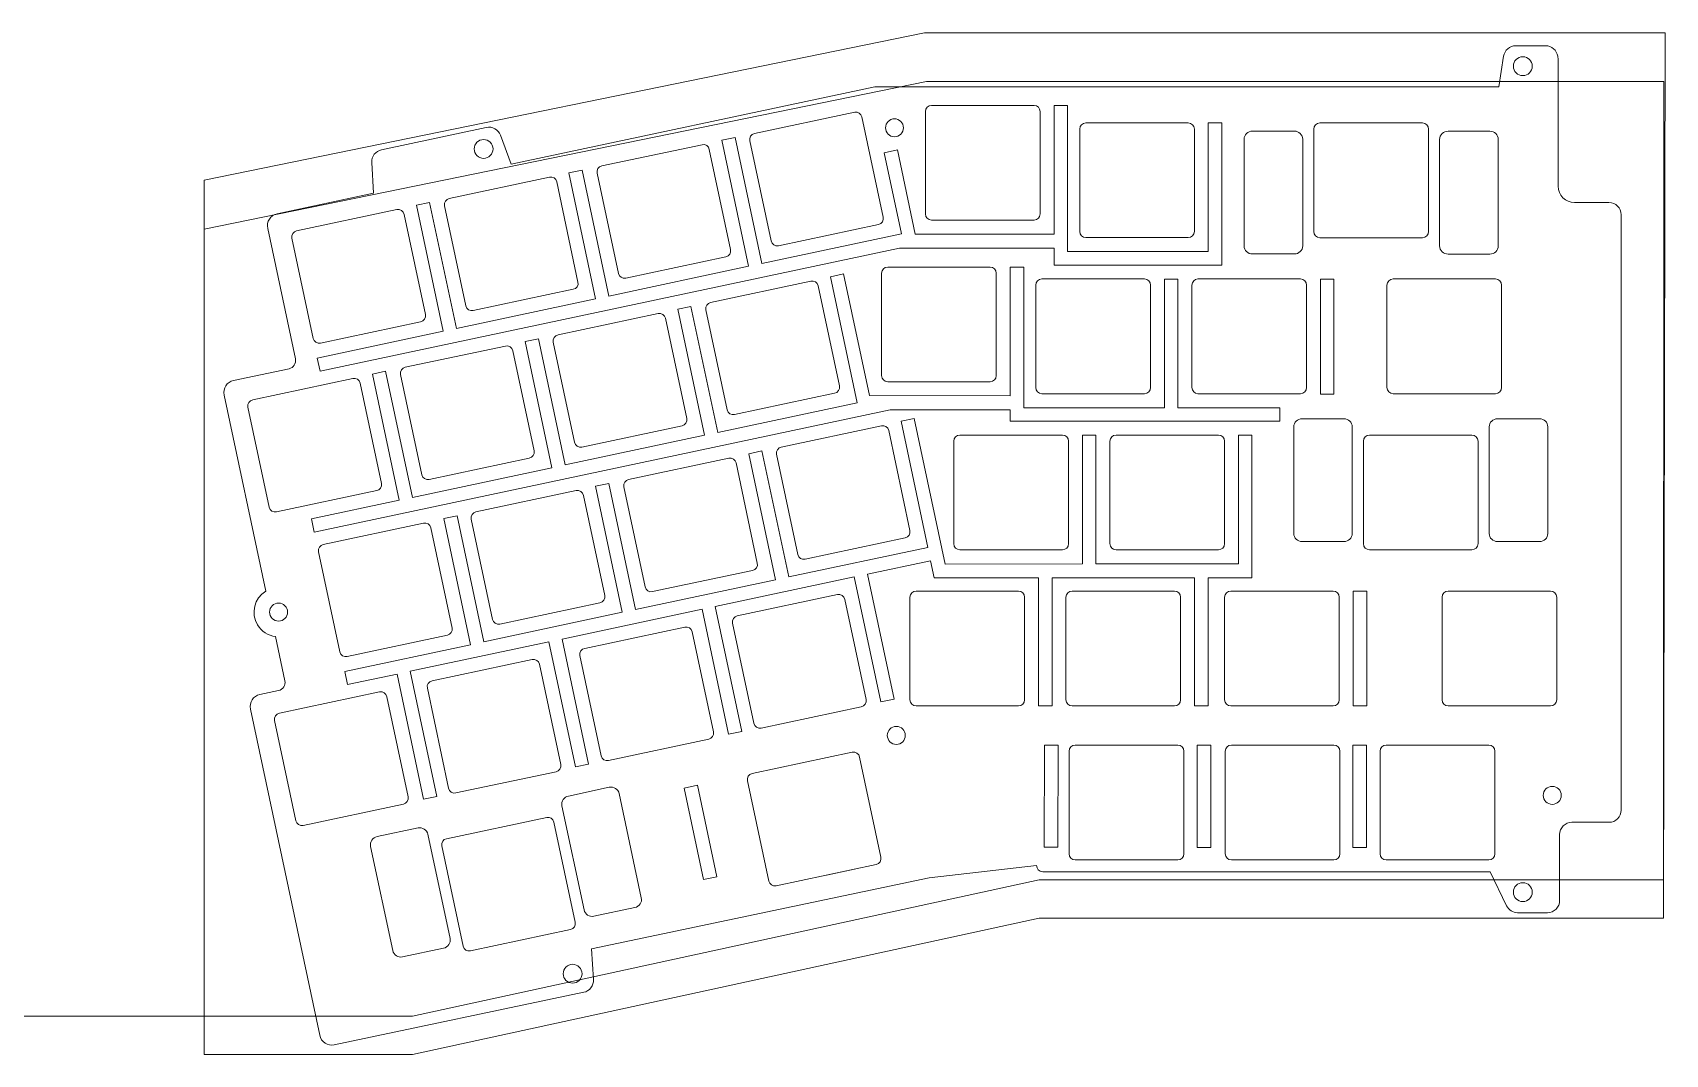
# Model space of a CAD drawing. Header units: millimetres. Extents: x 1310 to 1716, y 684 to 809.
# Drawn here: x 1517.1 to 1716.4, y 684.2 to 808.9 of the extents above; entities that cross this region are included whole.
import ezdxf

# ---------------------------------------------------------------- set-up
doc = ezdxf.new("R2010")
doc.units = ezdxf.units.MM
doc.header["$LTSCALE"] = 5
doc.layers.get('0').update_dxf_attribs({"lineweight": 18})
doc.layers.add('_U+56FE_U+5C42 5', color=7, linetype='Continuous')

# ---------------------------------------------------------------- blocks, each defined once
blk = doc.blocks.new('block 41')
at = {"color": 7, "lineweight": 18}
blk.add_open_spline([(386.84, 146.74), (386.84, 146.74), (386.84, 159.24), (386.84, 159.24), (386.84, 159.65), (386.51, 159.99), (386.09, 159.99), (386.09, 159.99), (373.59, 159.99), (373.59, 159.99), (373.18, 159.99), (372.84, 159.65), (372.84, 159.24), (372.84, 159.24), (372.84, 146.74), (372.84, 146.74), (372.84, 146.32), (373.18, 145.99), (373.59, 145.99), (373.59, 145.99), (386.09, 145.99), (386.09, 145.99), (386.51, 145.99), (386.84, 146.32), (386.84, 146.74)], degree=3, knots=[0, 0, 0, 0, 1, 1, 1, 2, 2, 2, 3, 3, 3, 4, 4, 4, 5, 5, 5, 6, 6, 6, 7, 7, 7, 8, 8, 8, 8], dxfattribs=at)
blk = doc.blocks.new('block 42')
at = {"color": 7, "lineweight": 18}
blk.add_open_spline([(380.12, 184.84), (380.12, 184.84), (380.12, 197.34), (380.12, 197.34), (380.12, 197.75), (379.78, 198.09), (379.37, 198.09), (379.37, 198.09), (366.87, 198.09), (366.87, 198.09), (366.46, 198.09), (366.12, 197.75), (366.12, 197.34), (366.12, 197.34), (366.12, 184.84), (366.12, 184.84), (366.12, 184.42), (366.46, 184.09), (366.87, 184.09), (366.87, 184.09), (379.37, 184.09), (379.37, 184.09), (379.78, 184.09), (380.12, 184.42), (380.12, 184.84)], degree=3, knots=[0, 0, 0, 0, 1, 1, 1, 2, 2, 2, 3, 3, 3, 4, 4, 4, 5, 5, 5, 6, 6, 6, 7, 7, 7, 8, 8, 8, 8], dxfattribs=at)
blk = doc.blocks.new('block 44')
at = {"color": 7, "lineweight": 18}
blk.add_open_spline([(360.3, 146.74), (360.3, 146.74), (360.3, 159.24), (360.3, 159.24), (360.3, 159.65), (359.97, 159.99), (359.55, 159.99), (359.55, 159.99), (347.05, 159.99), (347.05, 159.99), (346.64, 159.99), (346.3, 159.65), (346.3, 159.24), (346.3, 159.24), (346.3, 146.74), (346.3, 146.74), (346.3, 146.32), (346.64, 145.99), (347.05, 145.99), (347.05, 145.99), (359.55, 145.99), (359.55, 145.99), (359.97, 145.99), (360.3, 146.32), (360.3, 146.74)], degree=3, knots=[0, 0, 0, 0, 1, 1, 1, 2, 2, 2, 3, 3, 3, 4, 4, 4, 5, 5, 5, 6, 6, 6, 7, 7, 7, 8, 8, 8, 8], dxfattribs=at)
blk = doc.blocks.new('block 45')
at = {"color": 7, "lineweight": 18}
blk.add_open_spline([(356.3, 184.84), (356.3, 184.84), (356.3, 197.34), (356.3, 197.34), (356.3, 197.75), (355.96, 198.09), (355.55, 198.09), (355.55, 198.09), (343.05, 198.09), (343.05, 198.09), (342.64, 198.09), (342.3, 197.75), (342.3, 197.34), (342.3, 197.34), (342.3, 184.84), (342.3, 184.84), (342.3, 184.42), (342.64, 184.09), (343.05, 184.09), (343.05, 184.09), (355.55, 184.09), (355.55, 184.09), (355.96, 184.09), (356.3, 184.42), (356.3, 184.84)], degree=3, knots=[0, 0, 0, 0, 1, 1, 1, 2, 2, 2, 3, 3, 3, 4, 4, 4, 5, 5, 5, 6, 6, 6, 7, 7, 7, 8, 8, 8, 8], dxfattribs=at)
blk = doc.blocks.new('block 46')
at = {"color": 7, "lineweight": 18}
blk.add_open_spline([(346.29, 165.79), (346.29, 165.79), (346.29, 178.29), (346.29, 178.29), (346.29, 178.7), (345.95, 179.04), (345.54, 179.04), (345.54, 179.04), (333.04, 179.04), (333.04, 179.04), (332.63, 179.04), (332.29, 178.7), (332.29, 178.29), (332.29, 178.29), (332.29, 165.79), (332.29, 165.79), (332.29, 165.37), (332.63, 165.04), (333.04, 165.04), (333.04, 165.04), (345.54, 165.04), (345.54, 165.04), (345.95, 165.04), (346.29, 165.37), (346.29, 165.79)], degree=3, knots=[0, 0, 0, 0, 1, 1, 1, 2, 2, 2, 3, 3, 3, 4, 4, 4, 5, 5, 5, 6, 6, 6, 7, 7, 7, 8, 8, 8, 8], dxfattribs=at)
blk = doc.blocks.new('block 47')
at = {"color": 7, "lineweight": 18}
blk.add_open_spline([(342.61, 203.89), (342.61, 203.89), (342.61, 216.39), (342.61, 216.39), (342.61, 216.8), (342.27, 217.14), (341.86, 217.14), (341.86, 217.14), (329.36, 217.14), (329.36, 217.14), (328.95, 217.14), (328.61, 216.8), (328.61, 216.39), (328.61, 216.39), (328.61, 203.89), (328.61, 203.89), (328.61, 203.47), (328.95, 203.14), (329.36, 203.14), (329.36, 203.14), (341.86, 203.14), (341.86, 203.14), (342.27, 203.14), (342.61, 203.47), (342.61, 203.89)], degree=3, knots=[0, 0, 0, 0, 1, 1, 1, 2, 2, 2, 3, 3, 3, 4, 4, 4, 5, 5, 5, 6, 6, 6, 7, 7, 7, 8, 8, 8, 8], dxfattribs=at)
blk = doc.blocks.new('block 48')
at = {"color": 7, "lineweight": 18}
blk.add_open_spline([(340.93, 146.74), (340.93, 146.74), (340.93, 159.24), (340.93, 159.24), (340.93, 159.65), (340.59, 159.99), (340.18, 159.99), (340.18, 159.99), (327.68, 159.99), (327.68, 159.99), (327.27, 159.99), (326.93, 159.65), (326.93, 159.24), (326.93, 159.24), (326.93, 146.74), (326.93, 146.74), (326.93, 146.32), (327.27, 145.99), (327.68, 145.99), (327.68, 145.99), (340.18, 145.99), (340.18, 145.99), (340.59, 145.99), (340.93, 146.32), (340.93, 146.74)], degree=3, knots=[0, 0, 0, 0, 1, 1, 1, 2, 2, 2, 3, 3, 3, 4, 4, 4, 5, 5, 5, 6, 6, 6, 7, 7, 7, 8, 8, 8, 8], dxfattribs=at)
blk = doc.blocks.new('block 49')
at = {"color": 7, "lineweight": 18}
blk.add_open_spline([(337.25, 184.84), (337.25, 184.84), (337.25, 197.34), (337.25, 197.34), (337.25, 197.75), (336.91, 198.09), (336.5, 198.09), (336.5, 198.09), (324, 198.09), (324, 198.09), (323.59, 198.09), (323.25, 197.75), (323.25, 197.34), (323.25, 197.34), (323.25, 184.84), (323.25, 184.84), (323.25, 184.42), (323.59, 184.09), (324, 184.09), (324, 184.09), (336.5, 184.09), (336.5, 184.09), (336.91, 184.09), (337.25, 184.42), (337.25, 184.84)], degree=3, knots=[0, 0, 0, 0, 1, 1, 1, 2, 2, 2, 3, 3, 3, 4, 4, 4, 5, 5, 5, 6, 6, 6, 7, 7, 7, 8, 8, 8, 8], dxfattribs=at)
blk = doc.blocks.new('block 50')
at = {"color": 7, "lineweight": 18}
blk.add_open_spline([(327.24, 165.79), (327.24, 165.79), (327.24, 178.29), (327.24, 178.29), (327.24, 178.7), (326.9, 179.04), (326.49, 179.04), (326.49, 179.04), (313.99, 179.04), (313.99, 179.04), (313.58, 179.04), (313.24, 178.7), (313.24, 178.29), (313.24, 178.29), (313.24, 165.79), (313.24, 165.79), (313.24, 165.37), (313.58, 165.04), (313.99, 165.04), (313.99, 165.04), (326.49, 165.04), (326.49, 165.04), (326.9, 165.04), (327.24, 165.37), (327.24, 165.79)], degree=3, knots=[0, 0, 0, 0, 1, 1, 1, 2, 2, 2, 3, 3, 3, 4, 4, 4, 5, 5, 5, 6, 6, 6, 7, 7, 7, 8, 8, 8, 8], dxfattribs=at)
blk = doc.blocks.new('block 51')
at = {"color": 7, "lineweight": 18}
blk.add_open_spline([(321.88, 146.74), (321.88, 146.74), (321.88, 159.24), (321.88, 159.24), (321.88, 159.65), (321.54, 159.99), (321.13, 159.99), (321.13, 159.99), (308.63, 159.99), (308.63, 159.99), (308.22, 159.99), (307.88, 159.65), (307.88, 159.24), (307.88, 159.24), (307.88, 146.74), (307.88, 146.74), (307.88, 146.32), (308.22, 145.99), (308.63, 145.99), (308.63, 145.99), (321.13, 145.99), (321.13, 145.99), (321.54, 145.99), (321.88, 146.32), (321.88, 146.74)], degree=3, knots=[0, 0, 0, 0, 1, 1, 1, 2, 2, 2, 3, 3, 3, 4, 4, 4, 5, 5, 5, 6, 6, 6, 7, 7, 7, 8, 8, 8, 8], dxfattribs=at)
blk = doc.blocks.new('block 52')
at = {"color": 7, "lineweight": 18}
blk.add_open_spline([(288.91, 215.84), (288.51, 215.76), (288.25, 215.36), (288.33, 214.95), (288.33, 214.95), (290.93, 202.73), (290.93, 202.73), (291.02, 202.32), (291.42, 202.06), (291.82, 202.15), (291.82, 202.15), (304.05, 204.75), (304.05, 204.75), (304.45, 204.83), (304.71, 205.23), (304.63, 205.64), (304.63, 205.64), (302.03, 217.86), (302.03, 217.86), (301.94, 218.27), (301.54, 218.53), (301.14, 218.44), (301.14, 218.44), (288.91, 215.84), (288.91, 215.84)], degree=3, knots=[0, 0, 0, 0, 1, 1, 1, 2, 2, 2, 3, 3, 3, 4, 4, 4, 5, 5, 5, 6, 6, 6, 7, 7, 7, 8, 8, 8, 8], dxfattribs=at)
blk = doc.blocks.new('block 53')
at = {"color": 7, "lineweight": 18}
blk.add_open_spline([(292.17, 177.58), (291.77, 177.5), (291.51, 177.1), (291.59, 176.69), (291.59, 176.69), (294.19, 164.47), (294.19, 164.47), (294.28, 164.06), (294.68, 163.8), (295.08, 163.89), (295.08, 163.89), (307.31, 166.49), (307.31, 166.49), (307.71, 166.57), (307.97, 166.97), (307.89, 167.38), (307.89, 167.38), (305.29, 179.6), (305.29, 179.6), (305.2, 180.01), (304.8, 180.27), (304.4, 180.18), (304.4, 180.18), (292.17, 177.58), (292.17, 177.58)], degree=3, knots=[0, 0, 0, 0, 1, 1, 1, 2, 2, 2, 3, 3, 3, 4, 4, 4, 5, 5, 5, 6, 6, 6, 7, 7, 7, 8, 8, 8, 8], dxfattribs=at)
blk = doc.blocks.new('block 54')
at = {"color": 7, "lineweight": 18}
blk.add_open_spline([(283.55, 195.23), (283.15, 195.15), (282.89, 194.75), (282.97, 194.34), (282.97, 194.34), (285.57, 182.12), (285.57, 182.12), (285.66, 181.71), (286.06, 181.45), (286.46, 181.54), (286.46, 181.54), (298.69, 184.14), (298.69, 184.14), (299.09, 184.22), (299.35, 184.62), (299.27, 185.03), (299.27, 185.03), (296.67, 197.25), (296.67, 197.25), (296.58, 197.66), (296.18, 197.92), (295.78, 197.83), (295.78, 197.83), (283.55, 195.23), (283.55, 195.23)], degree=3, knots=[0, 0, 0, 0, 1, 1, 1, 2, 2, 2, 3, 3, 3, 4, 4, 4, 5, 5, 5, 6, 6, 6, 7, 7, 7, 8, 8, 8, 8], dxfattribs=at)
blk = doc.blocks.new('block 55')
at = {"color": 7, "lineweight": 18}
blk.add_open_spline([(288.83, 143.86), (288.92, 143.45), (289.32, 143.19), (289.72, 143.28), (289.72, 143.28), (301.95, 145.88), (301.95, 145.88), (302.35, 145.96), (302.61, 146.36), (302.53, 146.77), (302.53, 146.77), (299.93, 158.99), (299.93, 158.99), (299.84, 159.4), (299.44, 159.66), (299.04, 159.57), (299.04, 159.57), (286.81, 156.97), (286.81, 156.97), (286.41, 156.89), (286.15, 156.49), (286.23, 156.08), (286.23, 156.08), (288.83, 143.86), (288.83, 143.86)], degree=3, knots=[0, 0, 0, 0, 1, 1, 1, 2, 2, 2, 3, 3, 3, 4, 4, 4, 5, 5, 5, 6, 6, 6, 7, 7, 7, 8, 8, 8, 8], dxfattribs=at)
blk = doc.blocks.new('block 56')
at = {"color": 7, "lineweight": 18}
blk.add_open_spline([(303.76, 126.63), (304.17, 126.72), (304.43, 127.12), (304.34, 127.52), (304.34, 127.52), (301.74, 139.75), (301.74, 139.75), (301.66, 140.16), (301.26, 140.41), (300.85, 140.33), (300.85, 140.33), (288.63, 137.73), (288.63, 137.73), (288.22, 137.64), (287.96, 137.24), (288.05, 136.84), (288.05, 136.84), (290.65, 124.61), (290.65, 124.61), (290.73, 124.21), (291.13, 123.95), (291.54, 124.03), (291.54, 124.03), (303.76, 126.63), (303.76, 126.63)], degree=3, knots=[0, 0, 0, 0, 1, 1, 1, 2, 2, 2, 3, 3, 3, 4, 4, 4, 5, 5, 5, 6, 6, 6, 7, 7, 7, 8, 8, 8, 8], dxfattribs=at)
blk = doc.blocks.new('block 57')
at = {"color": 7, "lineweight": 18}
blk.add_open_spline([(270.28, 211.88), (269.87, 211.8), (269.61, 211.4), (269.7, 210.99), (269.7, 210.99), (272.3, 198.77), (272.3, 198.77), (272.39, 198.36), (272.78, 198.1), (273.19, 198.19), (273.19, 198.19), (285.42, 200.79), (285.42, 200.79), (285.82, 200.87), (286.08, 201.27), (285.99, 201.68), (285.99, 201.68), (283.39, 213.9), (283.39, 213.9), (283.31, 214.31), (282.91, 214.57), (282.51, 214.48), (282.51, 214.48), (270.28, 211.88), (270.28, 211.88)], degree=3, knots=[0, 0, 0, 0, 1, 1, 1, 2, 2, 2, 3, 3, 3, 4, 4, 4, 5, 5, 5, 6, 6, 6, 7, 7, 7, 8, 8, 8, 8], dxfattribs=at)
blk = doc.blocks.new('block 58')
at = {"color": 7, "lineweight": 18}
blk.add_open_spline([(273.54, 173.62), (273.13, 173.54), (272.87, 173.14), (272.96, 172.73), (272.96, 172.73), (275.56, 160.51), (275.56, 160.51), (275.65, 160.1), (276.04, 159.84), (276.45, 159.93), (276.45, 159.93), (288.68, 162.53), (288.68, 162.53), (289.08, 162.61), (289.34, 163.01), (289.25, 163.42), (289.25, 163.42), (286.65, 175.64), (286.65, 175.64), (286.57, 176.05), (286.17, 176.31), (285.77, 176.22), (285.77, 176.22), (273.54, 173.62), (273.54, 173.62)], degree=3, knots=[0, 0, 0, 0, 1, 1, 1, 2, 2, 2, 3, 3, 3, 4, 4, 4, 5, 5, 5, 6, 6, 6, 7, 7, 7, 8, 8, 8, 8], dxfattribs=at)
blk = doc.blocks.new('block 59')
at = {"color": 7, "lineweight": 18}
blk.add_open_spline([(264.92, 191.27), (264.51, 191.19), (264.25, 190.79), (264.34, 190.38), (264.34, 190.38), (266.94, 178.16), (266.94, 178.16), (267.03, 177.75), (267.42, 177.49), (267.83, 177.58), (267.83, 177.58), (280.06, 180.18), (280.06, 180.18), (280.46, 180.26), (280.72, 180.66), (280.63, 181.07), (280.63, 181.07), (278.03, 193.29), (278.03, 193.29), (277.95, 193.7), (277.55, 193.96), (277.15, 193.87), (277.15, 193.87), (264.92, 191.27), (264.92, 191.27)], degree=3, knots=[0, 0, 0, 0, 1, 1, 1, 2, 2, 2, 3, 3, 3, 4, 4, 4, 5, 5, 5, 6, 6, 6, 7, 7, 7, 8, 8, 8, 8], dxfattribs=at)
blk = doc.blocks.new('block 60')
at = {"color": 7, "lineweight": 18}
blk.add_open_spline([(281.29, 155.03), (281.21, 155.44), (280.81, 155.7), (280.41, 155.61), (280.41, 155.61), (268.18, 153.01), (268.18, 153.01), (267.77, 152.93), (267.51, 152.53), (267.6, 152.12), (267.6, 152.12), (270.2, 139.9), (270.2, 139.9), (270.29, 139.49), (270.68, 139.23), (271.09, 139.32), (271.09, 139.32), (283.32, 141.92), (283.32, 141.92), (283.72, 142), (283.98, 142.4), (283.89, 142.81), (283.89, 142.81), (281.29, 155.03), (281.29, 155.03)], degree=3, knots=[0, 0, 0, 0, 1, 1, 1, 2, 2, 2, 3, 3, 3, 4, 4, 4, 5, 5, 5, 6, 6, 6, 7, 7, 7, 8, 8, 8, 8], dxfattribs=at)
blk = doc.blocks.new('block 61')
at = {"color": 7, "lineweight": 18}
blk.add_open_spline([(266.78, 196.83), (267.19, 196.91), (267.45, 197.31), (267.36, 197.72), (267.36, 197.72), (264.76, 209.94), (264.76, 209.94), (264.67, 210.35), (264.28, 210.61), (263.87, 210.52), (263.87, 210.52), (251.64, 207.92), (251.64, 207.92), (251.24, 207.84), (250.98, 207.44), (251.07, 207.03), (251.07, 207.03), (253.67, 194.8), (253.67, 194.8), (253.75, 194.4), (254.15, 194.14), (254.56, 194.23), (254.56, 194.23), (266.78, 196.83), (266.78, 196.83)], degree=3, knots=[0, 0, 0, 0, 1, 1, 1, 2, 2, 2, 3, 3, 3, 4, 4, 4, 5, 5, 5, 6, 6, 6, 7, 7, 7, 8, 8, 8, 8], dxfattribs=at)
blk = doc.blocks.new('block 62')
at = {"color": 7, "lineweight": 18}
blk.add_open_spline([(270.04, 158.57), (270.45, 158.65), (270.71, 159.05), (270.62, 159.46), (270.62, 159.46), (268.02, 171.68), (268.02, 171.68), (267.93, 172.09), (267.54, 172.35), (267.13, 172.26), (267.13, 172.26), (254.9, 169.66), (254.9, 169.66), (254.5, 169.58), (254.24, 169.18), (254.33, 168.77), (254.33, 168.77), (256.93, 156.54), (256.93, 156.54), (257.01, 156.14), (257.41, 155.88), (257.82, 155.97), (257.82, 155.97), (270.04, 158.57), (270.04, 158.57)], degree=3, knots=[0, 0, 0, 0, 1, 1, 1, 2, 2, 2, 3, 3, 3, 4, 4, 4, 5, 5, 5, 6, 6, 6, 7, 7, 7, 8, 8, 8, 8], dxfattribs=at)
blk = doc.blocks.new('block 63')
at = {"color": 7, "lineweight": 18}
blk.add_open_spline([(246.28, 187.31), (245.88, 187.23), (245.62, 186.83), (245.71, 186.42), (245.71, 186.42), (248.31, 174.19), (248.31, 174.19), (248.39, 173.79), (248.79, 173.53), (249.2, 173.62), (249.2, 173.62), (261.42, 176.22), (261.42, 176.22), (261.83, 176.3), (262.09, 176.7), (262, 177.11), (262, 177.11), (259.4, 189.33), (259.4, 189.33), (259.31, 189.74), (258.92, 190), (258.51, 189.91), (258.51, 189.91), (246.28, 187.31), (246.28, 187.31)], degree=3, knots=[0, 0, 0, 0, 1, 1, 1, 2, 2, 2, 3, 3, 3, 4, 4, 4, 5, 5, 5, 6, 6, 6, 7, 7, 7, 8, 8, 8, 8], dxfattribs=at)
blk = doc.blocks.new('block 64')
at = {"color": 7, "lineweight": 18}
blk.add_open_spline([(264.68, 137.96), (265.09, 138.04), (265.35, 138.44), (265.26, 138.85), (265.26, 138.85), (262.66, 151.07), (262.66, 151.07), (262.57, 151.48), (262.18, 151.74), (261.77, 151.65), (261.77, 151.65), (249.54, 149.05), (249.54, 149.05), (249.14, 148.97), (248.88, 148.57), (248.97, 148.16), (248.97, 148.16), (251.57, 135.93), (251.57, 135.93), (251.65, 135.53), (252.05, 135.27), (252.46, 135.36), (252.46, 135.36), (264.68, 137.96), (264.68, 137.96)], degree=3, knots=[0, 0, 0, 0, 1, 1, 1, 2, 2, 2, 3, 3, 3, 4, 4, 4, 5, 5, 5, 6, 6, 6, 7, 7, 7, 8, 8, 8, 8], dxfattribs=at)
blk = doc.blocks.new('block 65')
at = {"color": 7, "lineweight": 18}
blk.add_open_spline([(248.15, 192.87), (248.55, 192.95), (248.81, 193.35), (248.73, 193.75), (248.73, 193.75), (246.13, 205.98), (246.13, 205.98), (246.04, 206.39), (245.64, 206.65), (245.24, 206.56), (245.24, 206.56), (233.01, 203.96), (233.01, 203.96), (232.61, 203.87), (232.35, 203.48), (232.43, 203.07), (232.43, 203.07), (235.03, 190.84), (235.03, 190.84), (235.12, 190.44), (235.52, 190.18), (235.92, 190.27), (235.92, 190.27), (248.15, 192.87), (248.15, 192.87)], degree=3, knots=[0, 0, 0, 0, 1, 1, 1, 2, 2, 2, 3, 3, 3, 4, 4, 4, 5, 5, 5, 6, 6, 6, 7, 7, 7, 8, 8, 8, 8], dxfattribs=at)
blk = doc.blocks.new('block 66')
at = {"color": 7, "lineweight": 18}
blk.add_open_spline([(236.27, 165.7), (235.87, 165.61), (235.61, 165.22), (235.69, 164.81), (235.69, 164.81), (238.29, 152.58), (238.29, 152.58), (238.38, 152.18), (238.78, 151.92), (239.18, 152.01), (239.18, 152.01), (251.41, 154.61), (251.41, 154.61), (251.81, 154.69), (252.07, 155.09), (251.99, 155.49), (251.99, 155.49), (249.39, 167.72), (249.39, 167.72), (249.3, 168.13), (248.9, 168.39), (248.5, 168.3), (248.5, 168.3), (236.27, 165.7), (236.27, 165.7)], degree=3, knots=[0, 0, 0, 0, 1, 1, 1, 2, 2, 2, 3, 3, 3, 4, 4, 4, 5, 5, 5, 6, 6, 6, 7, 7, 7, 8, 8, 8, 8], dxfattribs=at)
blk = doc.blocks.new('block 67')
at = {"color": 7, "lineweight": 18}
blk.add_open_spline([(242.79, 172.26), (243.19, 172.34), (243.45, 172.74), (243.37, 173.14), (243.37, 173.14), (240.77, 185.37), (240.77, 185.37), (240.68, 185.78), (240.28, 186.04), (239.88, 185.95), (239.88, 185.95), (227.65, 183.35), (227.65, 183.35), (227.25, 183.26), (226.99, 182.87), (227.07, 182.46), (227.07, 182.46), (229.67, 170.23), (229.67, 170.23), (229.76, 169.83), (230.16, 169.57), (230.56, 169.66), (230.56, 169.66), (242.79, 172.26), (242.79, 172.26)], degree=3, knots=[0, 0, 0, 0, 1, 1, 1, 2, 2, 2, 3, 3, 3, 4, 4, 4, 5, 5, 5, 6, 6, 6, 7, 7, 7, 8, 8, 8, 8], dxfattribs=at)
blk = doc.blocks.new('block 68')
at = {"color": 7, "lineweight": 18}
blk.add_open_spline([(246.05, 134), (246.45, 134.08), (246.71, 134.48), (246.63, 134.88), (246.63, 134.88), (244.03, 147.11), (244.03, 147.11), (243.94, 147.52), (243.54, 147.78), (243.14, 147.69), (243.14, 147.69), (230.91, 145.09), (230.91, 145.09), (230.51, 145), (230.25, 144.61), (230.33, 144.2), (230.33, 144.2), (232.93, 131.97), (232.93, 131.97), (233.02, 131.57), (233.42, 131.31), (233.82, 131.4), (233.82, 131.4), (246.05, 134), (246.05, 134)], degree=3, knots=[0, 0, 0, 0, 1, 1, 1, 2, 2, 2, 3, 3, 3, 4, 4, 4, 5, 5, 5, 6, 6, 6, 7, 7, 7, 8, 8, 8, 8], dxfattribs=at)
blk = doc.blocks.new('block 71')
at = {"color": 7, "lineweight": 18}
blk.add_open_spline([(305.12, 142.38), (305.12, 142.98), (305.61, 143.48), (306.22, 143.48), (306.83, 143.48), (307.32, 142.98), (307.32, 142.38), (307.32, 141.77), (306.83, 141.28), (306.22, 141.28), (305.61, 141.28), (305.12, 141.77), (305.12, 142.38)], degree=3, knots=[0, 0, 0, 0, 1, 1, 1, 2, 2, 2, 3, 3, 3, 4, 4, 4, 4], dxfattribs=at)
blk = doc.blocks.new('block 74')
at = {"color": 7, "lineweight": 18}
blk.add_open_spline([(385.2, 135.07), (385.2, 135.68), (385.69, 136.17), (386.3, 136.17), (386.9, 136.17), (387.4, 135.68), (387.4, 135.07), (387.4, 134.46), (386.9, 133.97), (386.3, 133.97), (385.69, 133.97), (385.2, 134.46), (385.2, 135.07)], degree=3, knots=[0, 0, 0, 0, 1, 1, 1, 2, 2, 2, 3, 3, 3, 4, 4, 4, 4], dxfattribs=at)
blk = doc.blocks.new('block 84')
at = {"color": 7, "lineweight": 18}
blk.add_open_spline([(341.32, 127.95), (341.32, 127.95), (341.32, 140.45), (341.32, 140.45), (341.32, 140.86), (340.99, 141.2), (340.57, 141.2), (340.57, 141.2), (328.07, 141.2), (328.07, 141.2), (327.66, 141.2), (327.32, 140.86), (327.32, 140.45), (327.32, 140.45), (327.32, 127.95), (327.32, 127.95), (327.32, 127.53), (327.66, 127.2), (328.07, 127.2), (328.07, 127.2), (340.57, 127.2), (340.57, 127.2), (340.99, 127.2), (341.32, 127.53), (341.32, 127.95)], degree=3, knots=[0, 0, 0, 0, 1, 1, 1, 2, 2, 2, 3, 3, 3, 4, 4, 4, 5, 5, 5, 6, 6, 6, 7, 7, 7, 8, 8, 8, 8], dxfattribs=at)
blk = doc.blocks.new('block 85')
at = {"color": 7, "lineweight": 18}
blk.add_open_spline([(360.37, 127.95), (360.37, 127.95), (360.37, 140.45), (360.37, 140.45), (360.37, 140.86), (360.04, 141.2), (359.62, 141.2), (359.62, 141.2), (347.12, 141.2), (347.12, 141.2), (346.71, 141.2), (346.37, 140.86), (346.37, 140.45), (346.37, 140.45), (346.37, 127.95), (346.37, 127.95), (346.37, 127.53), (346.71, 127.2), (347.12, 127.2), (347.12, 127.2), (359.62, 127.2), (359.62, 127.2), (360.04, 127.2), (360.37, 127.53), (360.37, 127.95)], degree=3, knots=[0, 0, 0, 0, 1, 1, 1, 2, 2, 2, 3, 3, 3, 4, 4, 4, 5, 5, 5, 6, 6, 6, 7, 7, 7, 8, 8, 8, 8], dxfattribs=at)
blk = doc.blocks.new('block 86')
at = {"color": 7, "lineweight": 18}
blk.add_open_spline([(379.29, 127.95), (379.29, 127.95), (379.29, 140.45), (379.29, 140.45), (379.29, 140.86), (378.96, 141.2), (378.54, 141.2), (378.54, 141.2), (366.04, 141.2), (366.04, 141.2), (365.63, 141.2), (365.29, 140.86), (365.29, 140.45), (365.29, 140.45), (365.29, 127.95), (365.29, 127.95), (365.29, 127.53), (365.63, 127.2), (366.04, 127.2), (366.04, 127.2), (378.54, 127.2), (378.54, 127.2), (378.96, 127.2), (379.29, 127.53), (379.29, 127.95)], degree=3, knots=[0, 0, 0, 0, 1, 1, 1, 2, 2, 2, 3, 3, 3, 4, 4, 4, 5, 5, 5, 6, 6, 6, 7, 7, 7, 8, 8, 8, 8], dxfattribs=at)
blk = doc.blocks.new('block 87')
at = {"color": 7, "lineweight": 18}
blk.add_open_spline([(323.78, 206.03), (323.78, 206.03), (323.78, 218.53), (323.78, 218.53), (323.78, 218.94), (323.44, 219.28), (323.03, 219.28), (323.03, 219.28), (310.53, 219.28), (310.53, 219.28), (310.12, 219.28), (309.78, 218.94), (309.78, 218.53), (309.78, 218.53), (309.78, 206.03), (309.78, 206.03), (309.78, 205.61), (310.12, 205.28), (310.53, 205.28), (310.53, 205.28), (323.03, 205.28), (323.03, 205.28), (323.44, 205.28), (323.78, 205.61), (323.78, 206.03)], degree=3, knots=[0, 0, 0, 0, 1, 1, 1, 2, 2, 2, 3, 3, 3, 4, 4, 4, 5, 5, 5, 6, 6, 6, 7, 7, 7, 8, 8, 8, 8], dxfattribs=at)
blk = doc.blocks.new('block 88')
at = {"color": 7, "lineweight": 18}
blk.add_open_spline([(318.42, 186.3), (318.42, 186.3), (318.42, 198.8), (318.42, 198.8), (318.42, 199.21), (318.08, 199.55), (317.67, 199.55), (317.67, 199.55), (305.17, 199.55), (305.17, 199.55), (304.76, 199.55), (304.42, 199.21), (304.42, 198.8), (304.42, 198.8), (304.42, 186.3), (304.42, 186.3), (304.42, 185.88), (304.76, 185.55), (305.17, 185.55), (305.17, 185.55), (317.67, 185.55), (317.67, 185.55), (318.08, 185.55), (318.42, 185.88), (318.42, 186.3)], degree=3, knots=[0, 0, 0, 0, 1, 1, 1, 2, 2, 2, 3, 3, 3, 4, 4, 4, 5, 5, 5, 6, 6, 6, 7, 7, 7, 8, 8, 8, 8], dxfattribs=at)
blk = doc.blocks.new('block 75')
at = {"color": 7, "lineweight": 18}
blk.add_open_spline([(304.9, 216.54), (304.9, 217.14), (305.39, 217.64), (306, 217.64), (306.6, 217.64), (307.1, 217.14), (307.1, 216.54), (307.1, 215.93), (306.6, 215.44), (306, 215.44), (305.39, 215.44), (304.9, 215.93), (304.9, 216.54)], degree=3, knots=[0, 0, 0, 0, 1, 1, 1, 2, 2, 2, 3, 3, 3, 4, 4, 4, 4], dxfattribs=at)
blk = doc.blocks.new('block 15')
at = {"color": 7, "lineweight": 18}
blk.add_open_spline([(381.55, 123.26), (381.55, 123.89), (382.07, 124.41), (382.7, 124.41), (383.34, 124.41), (383.85, 123.89), (383.85, 123.26), (383.85, 122.62), (383.34, 122.11), (382.7, 122.11), (382.07, 122.11), (381.55, 122.62), (381.55, 123.26)], degree=3, knots=[0, 0, 0, 0, 1, 1, 1, 2, 2, 2, 3, 3, 3, 4, 4, 4, 4], dxfattribs=at)
blk = doc.blocks.new('block 17')
at = {"color": 7, "lineweight": 18}
blk.add_open_spline([(254.69, 213.96), (254.69, 214.59), (255.2, 215.11), (255.84, 215.11), (256.47, 215.11), (256.99, 214.59), (256.99, 213.96), (256.99, 213.32), (256.47, 212.81), (255.84, 212.81), (255.2, 212.81), (254.69, 213.32), (254.69, 213.96)], degree=3, knots=[0, 0, 0, 0, 1, 1, 1, 2, 2, 2, 3, 3, 3, 4, 4, 4, 4], dxfattribs=at)
blk = doc.blocks.new('block 70')
at = {"color": 7, "lineweight": 18}
blk.add_open_spline([(229.71, 157.43), (229.71, 158.04), (230.2, 158.53), (230.81, 158.53), (231.41, 158.53), (231.91, 158.04), (231.91, 157.43), (231.91, 156.82), (231.41, 156.33), (230.81, 156.33), (230.2, 156.33), (229.71, 156.82), (229.71, 157.43)], degree=3, knots=[0, 0, 0, 0, 1, 1, 1, 2, 2, 2, 3, 3, 3, 4, 4, 4, 4], dxfattribs=at)
blk = doc.blocks.new('block 16')
at = {"color": 7, "lineweight": 18}
blk.add_open_spline([(381.55, 224.06), (381.55, 224.69), (382.07, 225.21), (382.7, 225.21), (383.34, 225.21), (383.85, 224.69), (383.85, 224.06), (383.85, 223.42), (383.34, 222.91), (382.7, 222.91), (382.07, 222.91), (381.55, 223.42), (381.55, 224.06)], degree=3, knots=[0, 0, 0, 0, 1, 1, 1, 2, 2, 2, 3, 3, 3, 4, 4, 4, 4], dxfattribs=at)
blk = doc.blocks.new('block 14')
at = {"color": 7, "lineweight": 18}
blk.add_open_spline([(265.55, 113.3), (265.55, 113.94), (266.07, 114.45), (266.7, 114.45), (267.34, 114.45), (267.85, 113.94), (267.85, 113.3), (267.85, 112.67), (267.34, 112.15), (266.7, 112.15), (266.07, 112.15), (265.55, 112.67), (265.55, 113.3)], degree=3, knots=[0, 0, 0, 0, 1, 1, 1, 2, 2, 2, 3, 3, 3, 4, 4, 4, 4], dxfattribs=at)
blk = doc.blocks.new('block 2')
at = {"layer": '_U+56FE_U+5C42 5', "color": 7, "lineweight": 18}
blk.add_open_spline([(355.83, 202.14), (355.83, 202.14), (355.83, 215.14), (355.83, 215.14), (355.83, 215.69), (355.37, 216.14), (354.81, 216.14), (354.81, 216.14), (349.7, 216.14), (349.7, 216.14), (349.14, 216.14), (348.68, 215.69), (348.68, 215.14), (348.68, 215.14), (348.68, 202.14), (348.68, 202.14), (348.68, 201.58), (349.14, 201.14), (349.7, 201.14), (349.7, 201.14), (354.81, 201.14), (354.81, 201.14), (355.37, 201.14), (355.83, 201.58), (355.83, 202.14)], degree=3, knots=[0, 0, 0, 0, 1, 1, 1, 2, 2, 2, 3, 3, 3, 4, 4, 4, 5, 5, 5, 6, 6, 6, 7, 7, 7, 8, 8, 8, 8], dxfattribs=at)
blk = doc.blocks.new('block 3')
at = {"layer": '_U+56FE_U+5C42 5', "color": 7, "lineweight": 18}
blk.add_open_spline([(379.7, 202.13), (379.7, 202.13), (379.7, 215.13), (379.7, 215.13), (379.7, 215.68), (379.25, 216.13), (378.68, 216.13), (378.68, 216.13), (373.58, 216.13), (373.58, 216.13), (373.01, 216.13), (372.55, 215.68), (372.55, 215.13), (372.55, 215.13), (372.55, 202.13), (372.55, 202.13), (372.55, 201.58), (373.01, 201.13), (373.58, 201.13), (373.58, 201.13), (378.68, 201.13), (378.68, 201.13), (379.25, 201.13), (379.7, 201.58), (379.7, 202.13)], degree=3, knots=[0, 0, 0, 0, 1, 1, 1, 2, 2, 2, 3, 3, 3, 4, 4, 4, 5, 5, 5, 6, 6, 6, 7, 7, 7, 8, 8, 8, 8], dxfattribs=at)
blk = doc.blocks.new('block 4')
at = {"layer": '_U+56FE_U+5C42 5', "color": 7, "lineweight": 18}
blk.add_open_spline([(385.75, 167.04), (385.75, 167.04), (385.75, 180.04), (385.75, 180.04), (385.75, 180.59), (385.3, 181.04), (384.73, 181.04), (384.73, 181.04), (379.63, 181.04), (379.63, 181.04), (379.06, 181.04), (378.6, 180.59), (378.6, 180.04), (378.6, 180.04), (378.6, 167.04), (378.6, 167.04), (378.6, 166.48), (379.06, 166.04), (379.63, 166.04), (379.63, 166.04), (384.73, 166.04), (384.73, 166.04), (385.3, 166.04), (385.75, 166.48), (385.75, 167.04)], degree=3, knots=[0, 0, 0, 0, 1, 1, 1, 2, 2, 2, 3, 3, 3, 4, 4, 4, 5, 5, 5, 6, 6, 6, 7, 7, 7, 8, 8, 8, 8], dxfattribs=at)
blk = doc.blocks.new('block 8')
at = {"layer": '_U+56FE_U+5C42 5', "color": 7, "lineweight": 18}
blk.add_open_spline([(251.74, 117.61), (251.74, 117.61), (249.04, 130.32), (249.04, 130.32), (248.92, 130.86), (248.38, 131.21), (247.83, 131.09), (247.83, 131.09), (242.83, 130.03), (242.83, 130.03), (242.28, 129.91), (241.93, 129.38), (242.04, 128.84), (242.04, 128.84), (244.74, 116.12), (244.74, 116.12), (244.86, 115.58), (245.4, 115.24), (245.95, 115.35), (245.95, 115.35), (250.95, 116.42), (250.95, 116.42), (251.5, 116.53), (251.85, 117.07), (251.74, 117.61)], degree=3, knots=[0, 0, 0, 0, 1, 1, 1, 2, 2, 2, 3, 3, 3, 4, 4, 4, 5, 5, 5, 6, 6, 6, 7, 7, 7, 8, 8, 8, 8], dxfattribs=at)
blk = doc.blocks.new('block 9')
at = {"layer": '_U+56FE_U+5C42 5', "color": 7, "lineweight": 18}
blk.add_open_spline([(275.09, 122.57), (275.09, 122.57), (272.39, 135.28), (272.39, 135.28), (272.28, 135.82), (271.73, 136.17), (271.18, 136.05), (271.18, 136.05), (266.19, 134.99), (266.19, 134.99), (265.64, 134.87), (265.28, 134.34), (265.4, 133.8), (265.4, 133.8), (268.1, 121.08), (268.1, 121.08), (268.21, 120.54), (268.75, 120.2), (269.31, 120.32), (269.31, 120.32), (274.3, 121.38), (274.3, 121.38), (274.85, 121.49), (275.21, 122.03), (275.09, 122.57)], degree=3, knots=[0, 0, 0, 0, 1, 1, 1, 2, 2, 2, 3, 3, 3, 4, 4, 4, 5, 5, 5, 6, 6, 6, 7, 7, 7, 8, 8, 8, 8], dxfattribs=at)
blk = doc.blocks.new('block 43')
at = {"color": 7, "lineweight": 18}
blk.add_open_spline([(377.24, 165.79), (377.24, 165.79), (377.24, 178.29), (377.24, 178.29), (377.24, 178.7), (376.9, 179.04), (376.49, 179.04), (376.49, 179.04), (363.99, 179.04), (363.99, 179.04), (363.58, 179.04), (363.24, 178.7), (363.24, 178.29), (363.24, 178.29), (363.24, 165.79), (363.24, 165.79), (363.24, 165.37), (363.58, 165.04), (363.99, 165.04), (363.99, 165.04), (376.49, 165.04), (376.49, 165.04), (376.9, 165.04), (377.24, 165.37), (377.24, 165.79)], degree=3, knots=[0, 0, 0, 0, 1, 1, 1, 2, 2, 2, 3, 3, 3, 4, 4, 4, 5, 5, 5, 6, 6, 6, 7, 7, 7, 8, 8, 8, 8], dxfattribs=at)
blk = doc.blocks.new('block 91')
at = {"color": 7, "lineweight": 18}
blk.add_open_spline([(250.73, 128.89), (250.73, 128.89), (253.33, 116.67), (253.33, 116.67), (253.42, 116.26), (253.81, 116), (254.22, 116.09), (254.22, 116.09), (266.45, 118.69), (266.45, 118.69), (266.85, 118.77), (267.11, 119.17), (267.02, 119.58), (267.02, 119.58), (264.43, 131.8), (264.43, 131.8), (264.34, 132.21), (263.94, 132.47), (263.54, 132.38), (263.54, 132.38), (251.31, 129.78), (251.31, 129.78), (250.91, 129.7), (250.65, 129.3), (250.73, 128.89)], degree=3, knots=[0, 0, 0, 0, 1, 1, 1, 2, 2, 2, 3, 3, 3, 4, 4, 4, 5, 5, 5, 6, 6, 6, 7, 7, 7, 8, 8, 8, 8], dxfattribs=at)
blk = doc.blocks.new('block 92')
at = {"color": 7, "lineweight": 18}
blk.add_open_spline([(371.19, 203.88), (371.19, 203.88), (371.19, 216.38), (371.19, 216.38), (371.19, 216.79), (370.86, 217.13), (370.44, 217.13), (370.44, 217.13), (357.94, 217.13), (357.94, 217.13), (357.53, 217.13), (357.19, 216.79), (357.19, 216.38), (357.19, 216.38), (357.19, 203.88), (357.19, 203.88), (357.19, 203.46), (357.53, 203.13), (357.94, 203.13), (357.94, 203.13), (370.44, 203.13), (370.44, 203.13), (370.86, 203.13), (371.19, 203.46), (371.19, 203.88)], degree=3, knots=[0, 0, 0, 0, 1, 1, 1, 2, 2, 2, 3, 3, 3, 4, 4, 4, 5, 5, 5, 6, 6, 6, 7, 7, 7, 8, 8, 8, 8], dxfattribs=at)

msp = doc.modelspace()

# ---------------------------------------------------------------- linework, layer by layer
for p, q in [((1538.02, 790.95), (1625.97, 808.93)), ((1716.4, 808.93), (1625.97, 808.93)), ((1716.4, 808.93), (1716.19, 700.86)), ((1538.02, 784.94), (1626.2, 802.97)), ((1716.2, 802.97), (1626.2, 802.97)), ((1716.2, 802.97), (1716.19, 705.54)), ((1641.78, 800.05), (1641.78, 784.35)), ((1643.43, 800.05), (1641.78, 800.05)), ((1643.43, 800.05), (1643.43, 782.21)), ((1660.61, 797.91), (1660.61, 782.21)), ((1662.26, 797.91), (1660.61, 797.91)), ((1662.26, 797.91), (1662.26, 780.56)), ((1601.22, 795.8), (1602.84, 796.14)), ((1601.22, 795.8), (1604.49, 780.42)), ((1602.84, 796.14), (1606.11, 780.76)), ((1621.04, 794.28), (1622.65, 794.63)), ((1621.04, 794.28), (1623.14, 784.38)), ((1622.65, 794.63), (1624.84, 784.36)), ((1582.53, 791.83), (1584.15, 792.17)), ((1582.53, 791.83), (1585.8, 776.45)), ((1584.15, 792.17), (1587.42, 776.79)), ((1538.02, 790.95), (1538.02, 684.24)), ((1563.93, 787.87), (1565.54, 788.22)), ((1563.93, 787.87), (1567.2, 772.49)), ((1565.54, 788.22), (1568.81, 772.83)), ((1538.02, 784.94), (1538.02, 688.92)), ((1606.11, 780.76), (1623.14, 784.38)), ((1624.84, 784.36), (1641.78, 784.35)), ((1622.91, 782.65), (1552.17, 767.61)), ((1622.91, 782.65), (1641.78, 782.65)), ((1641.78, 782.65), (1641.78, 780.56)), ((1643.43, 782.21), (1660.61, 782.21)), ((1587.42, 776.79), (1604.49, 780.42)), ((1614.47, 779.15), (1616.08, 779.49)), ((1616.08, 779.49), (1619.24, 764.63)), ((1636.42, 780.32), (1636.42, 764.62)), ((1638.07, 780.32), (1636.42, 780.32)), ((1638.07, 780.32), (1638.07, 763.16)), ((1641.78, 780.56), (1662.26, 780.56)), ((1614.47, 779.15), (1617.74, 763.76)), ((1655.25, 778.86), (1655.25, 763.16)), ((1656.9, 778.86), (1655.25, 778.86)), ((1656.9, 778.86), (1656.9, 763.16)), ((1674.3, 778.86), (1674.3, 764.82)), ((1675.95, 778.86), (1674.3, 778.86)), ((1675.95, 778.86), (1675.95, 764.82)), ((1568.81, 772.83), (1585.8, 776.45)), ((1595.84, 775.19), (1597.45, 775.53)), ((1597.45, 775.53), (1600.72, 760.15)), ((1595.84, 775.19), (1599.11, 759.8)), ((1551.83, 769.22), (1567.2, 772.49)), ((1577.2, 771.23), (1578.82, 771.57)), ((1578.82, 771.57), (1582.09, 756.18)), ((1577.2, 771.23), (1580.47, 755.84)), ((1551.83, 769.22), (1552.17, 767.61)), ((1558.57, 767.26), (1560.18, 767.61)), ((1560.18, 767.61), (1563.45, 752.22)), ((1558.57, 767.26), (1561.84, 751.88)), ((1600.72, 760.15), (1617.74, 763.76)), ((1619.24, 764.63), (1636.42, 764.62)), ((1674.3, 764.82), (1675.95, 764.82)), ((1621.75, 762.92), (1551.47, 747.98)), ((1621.75, 762.92), (1636.42, 762.92)), ((1623.1, 761.5), (1624.71, 761.84)), ((1623.1, 761.5), (1626.37, 746.11)), ((1624.71, 761.84), (1628.49, 744.07)), ((1636.42, 761.51), (1636.42, 762.92)), ((1636.42, 761.51), (1669.36, 761.51)), ((1638.07, 763.16), (1655.25, 763.16)), ((1656.9, 763.16), (1669.36, 763.16)), ((1669.36, 763.16), (1669.36, 761.51)), ((1582.09, 756.18), (1599.11, 759.8)), ((1645.24, 759.81), (1645.24, 744.11)), ((1646.89, 759.81), (1645.24, 759.81)), ((1646.89, 759.81), (1646.89, 744.11)), ((1664.29, 759.81), (1664.29, 744.11)), ((1665.94, 759.81), (1664.29, 759.81)), ((1665.94, 759.81), (1665.94, 744.11)), ((1604.51, 757.55), (1606.12, 757.89)), ((1604.51, 757.55), (1607.78, 742.16)), ((1606.12, 757.89), (1609.39, 742.51)), ((1563.45, 752.22), (1580.47, 755.84)), ((1585.8, 753.57), (1587.42, 753.91)), ((1585.8, 753.57), (1589.07, 738.19)), ((1587.42, 753.91), (1590.69, 738.53)), ((1551.13, 749.6), (1561.84, 751.88)), ((1551.47, 747.99), (1551.13, 749.6)), ((1567.28, 749.63), (1568.89, 749.97)), ((1567.28, 749.63), (1570.55, 734.24)), ((1568.89, 749.97), (1572.16, 734.59)), ((1609.39, 742.51), (1626.37, 746.11)), ((1626.71, 744.49), (1619.01, 742.85)), ((1626.71, 744.49), (1627.16, 742.41)), ((1628.49, 744.07), (1645.24, 744.11)), ((1646.89, 744.11), (1664.29, 744.11)), ((1665.94, 744.11), (1665.94, 742.41)), ((1590.69, 738.53), (1607.78, 742.16)), ((1600.42, 738.9), (1617.39, 742.51)), ((1617.39, 742.51), (1620.64, 727.25)), ((1619.01, 742.85), (1622.25, 727.59)), ((1627.16, 742.41), (1639.88, 742.41)), ((1639.88, 742.41), (1639.88, 726.76)), ((1641.53, 742.41), (1641.53, 726.76)), ((1641.53, 742.41), (1658.93, 742.41)), ((1658.93, 742.41), (1658.93, 726.76)), ((1660.58, 742.41), (1660.58, 726.76)), ((1660.58, 742.41), (1665.94, 742.41)), ((1678.3, 740.77), (1678.3, 726.76)), ((1678.3, 740.77), (1679.95, 740.77)), ((1679.95, 740.77), (1679.95, 726.76)), ((1572.16, 734.59), (1589.07, 738.19)), ((1581.71, 734.93), (1598.81, 738.56)), ((1598.81, 738.56), (1602.05, 723.3)), ((1600.42, 738.9), (1603.66, 723.64)), ((1555.18, 730.98), (1570.55, 734.24)), ((1563.19, 731), (1580.1, 734.59)), ((1580.1, 734.59), (1583.34, 719.32)), ((1581.71, 734.93), (1584.96, 719.66)), ((1555.52, 729.37), (1555.18, 730.98)), ((1555.52, 729.37), (1561.57, 730.65)), ((1561.57, 730.65), (1564.82, 715.38)), ((1563.19, 731), (1566.43, 715.73)), ((1620.64, 727.25), (1622.25, 727.59)), ((1639.88, 726.76), (1641.53, 726.76)), ((1658.93, 726.76), (1660.58, 726.76)), ((1678.3, 726.76), (1679.95, 726.76)), ((1602.05, 723.3), (1603.66, 723.64)), ((1640.6, 721.96), (1640.56, 709.53)), ((1640.6, 721.96), (1642.26, 721.96)), ((1642.26, 721.96), (1642.22, 709.53)), ((1659.26, 721.97), (1659.26, 709.5)), ((1659.26, 721.97), (1660.93, 721.97)), ((1660.93, 721.97), (1660.93, 709.5)), ((1678.25, 721.97), (1678.25, 709.5)), ((1678.25, 721.97), (1679.91, 721.97)), ((1679.91, 721.97), (1679.91, 709.5)), ((1583.34, 719.32), (1584.96, 719.66)), ((1564.82, 715.38), (1566.43, 715.73)), ((1598.23, 717.08), (1596.62, 716.74)), ((1596.62, 716.74), (1598.99, 705.56)), ((1598.23, 717.08), (1600.6, 705.91)), ((1643.62, 712.74), (1643.62, 715.78)), ((1640.56, 709.53), (1642.22, 709.53)), ((1659.26, 709.5), (1660.93, 709.5)), ((1678.25, 709.5), (1679.91, 709.5)), ((1598.99, 705.56), (1600.6, 705.91)), ((1617.43, 706.85), (1613.98, 706.12)), ((1639.64, 707.28), (1626.52, 705.78)), ((1563.44, 688.92), (1639.95, 705.54)), ((1639.95, 705.54), (1716.19, 705.54)), ((1563.44, 684.24), (1639.95, 700.86)), ((1639.95, 700.86), (1716.19, 700.86)), ((1488.02, 688.92), (1538.02, 688.92)), ((1538.02, 688.92), (1563.44, 688.92)), ((1538.02, 684.24), (1563.44, 684.24))]:
    msp.add_line(p, q)
at = {"color": 7, "lineweight": 18}
for points in [[(1698.14, 807.33), (1697.4, 807.33), (1696.77, 806.79), (1696.66, 806.06)], [(1701.77, 807.33), (1701.77, 807.33), (1698.14, 807.33), (1698.14, 807.33)], [(1703.26, 806.06), (1703.15, 806.79), (1702.52, 807.33), (1701.77, 807.33)], [(1696.66, 806.06), (1696.66, 806.06), (1696.09, 802.33), (1696.09, 802.33)], [(1703.32, 805.64), (1703.32, 805.64), (1703.26, 806.06), (1703.26, 806.06)], [(1703.32, 790.21), (1703.32, 790.21), (1703.32, 805.64), (1703.32, 805.64)], [(1619.9, 802.33), (1619.9, 802.33), (1575.5, 792.9), (1575.5, 792.9)], [(1696.09, 802.33), (1696.09, 802.33), (1619.9, 802.33), (1619.9, 802.33)], [(1572.46, 797.36), (1572.46, 797.36), (1559.67, 794.64), (1559.67, 794.64)], [(1574.18, 796.42), (1573.92, 797.12), (1573.19, 797.52), (1572.46, 797.36)], [(1575.5, 792.9), (1575.5, 792.9), (1574.18, 796.42), (1574.18, 796.42)], [(1559.67, 794.64), (1558.95, 794.49), (1558.44, 793.83), (1558.49, 793.09)], [(1558.49, 793.09), (1558.49, 793.09), (1558.71, 789.33), (1558.71, 789.33)], [(1558.71, 789.33), (1558.71, 789.33), (1546.93, 786.82), (1546.93, 786.82)], [(1705.32, 788.21), (1704.22, 788.21), (1703.32, 789.1), (1703.32, 790.21)], [(1709.51, 788.21), (1709.51, 788.21), (1705.32, 788.21), (1705.32, 788.21)], [(1546.93, 786.82), (1546.12, 786.65), (1545.6, 785.85), (1545.78, 785.04)], [(1545.78, 785.04), (1545.78, 785.04), (1549.16, 769.11), (1549.16, 769.11)], [(1548.39, 767.92), (1548.39, 767.92), (1541.62, 766.48), (1541.62, 766.48)], [(1549.16, 769.11), (1549.28, 768.57), (1548.93, 768.04), (1548.39, 767.92)], [(1541.62, 766.48), (1540.81, 766.31), (1540.29, 765.51), (1540.46, 764.7)], [(1540.46, 764.7), (1540.46, 764.7), (1545.55, 740.77), (1545.55, 740.77)], [(1546.73, 735.23), (1546.73, 735.23), (1547.88, 729.83), (1547.88, 729.83)], [(1547.88, 729.83), (1547.99, 729.29), (1547.65, 728.76), (1547.11, 728.64)], [(1544.83, 728.16), (1544.02, 727.99), (1543.5, 727.19), (1543.67, 726.38)], [(1547.11, 728.64), (1547.11, 728.64), (1544.83, 728.16), (1544.83, 728.16)], [(1543.67, 726.38), (1543.67, 726.38), (1552.13, 686.57), (1552.13, 686.57)], [(1703.5, 711.06), (1703.5, 711.89), (1704.17, 712.56), (1705, 712.56)], [(1705, 712.56), (1705, 712.56), (1709.51, 712.56), (1709.51, 712.56)], [(1703.5, 703.03), (1703.5, 703.03), (1703.5, 711.06), (1703.5, 711.06)], [(1585.32, 697.12), (1585.32, 697.12), (1626.52, 705.78), (1626.52, 705.78)], [(1695.02, 706.53), (1695.02, 706.53), (1697.02, 702.38), (1697.02, 702.38)], [(1702, 701.53), (1702.83, 701.53), (1703.5, 702.2), (1703.5, 703.03)], [(1585.55, 693.37), (1585.55, 693.37), (1585.32, 697.12), (1585.32, 697.12)], [(1553.91, 685.41), (1553.91, 685.41), (1584.36, 691.81), (1584.36, 691.81)], [(1584.36, 691.81), (1585.09, 691.96), (1585.59, 692.63), (1585.55, 693.37)], [(1552.13, 686.57), (1552.3, 685.76), (1553.1, 685.24), (1553.91, 685.41)]]:
    msp.add_open_spline(points, degree=3, dxfattribs=at)
for points, knots in [([(1709.51, 712.56), (1710.34, 712.56), (1711.01, 713.23), (1711.01, 714.06), (1711.01, 714.06), (1711.01, 786.71), (1711.01, 786.71), (1711.01, 787.54), (1710.34, 788.21), (1709.51, 788.21)], [46, 46, 46, 46, 47, 47, 47, 48, 48, 48, 49, 49, 49, 49]), ([(1545.55, 740.77), (1544.14, 739.91), (1543.68, 738.07), (1544.54, 736.65), (1545.02, 735.87), (1545.82, 735.34), (1546.73, 735.23)], [19, 19, 19, 19, 20, 20, 20, 21, 21, 21, 21]), ([(1639.64, 707.28), (1639.64, 706.87), (1639.97, 706.53), (1640.39, 706.53), (1640.39, 706.53), (1695.02, 706.53), (1695.02, 706.53)], [37, 37, 37, 37, 38, 38, 38, 39, 39, 39, 39]), ([(1697.02, 702.38), (1697.27, 701.86), (1697.8, 701.53), (1698.37, 701.53), (1698.37, 701.53), (1702, 701.53), (1702, 701.53)], [40, 40, 40, 40, 41, 41, 41, 42, 42, 42, 42])]:
    msp.add_open_spline(points, degree=3, knots=knots, dxfattribs=at)

# ---------------------------------------------------------------- block references
for name in ['block 16', 'block 52', 'block 87', 'block 75', 'block 47', 'block 92', 'block 17', 'block 57', 'block 61', 'block 65', 'block 88', 'block 54', 'block 49', 'block 45', 'block 42', 'block 59', 'block 63', 'block 67', 'block 53', 'block 50', 'block 46', 'block 43', 'block 58', 'block 62', 'block 66', 'block 55', 'block 51', 'block 48', 'block 44', 'block 41', 'block 70', 'block 60', 'block 64', 'block 68', 'block 71', 'block 84', 'block 85', 'block 86', 'block 56', 'block 74', 'block 91', 'block 15', 'block 14']:
    msp.add_blockref(name, (1316.3, 580.78))
at = {"layer": '_U+56FE_U+5C42 5'}
for name, p in [('block 2', (1316.3, 580.78)), ('block 3', (1316.3, 580.78)), ('block 2', (1322.35, 545.68)), ('block 4', (1316.3, 580.78)), ('block 9', (1316.3, 580.78)), ('block 8', (1316.3, 580.78))]:
    msp.add_blockref(name, p, dxfattribs=at)

doc.saveas('drawing.dxf')
